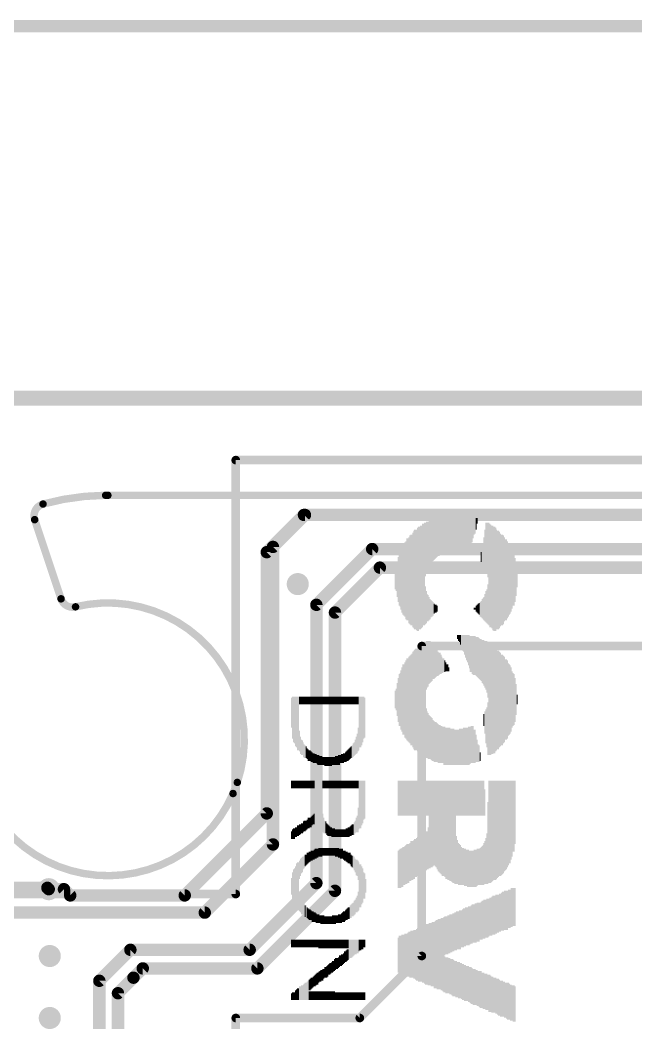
# Model space of a CAD drawing. Extents: x -5 to 103, y -6 to 58.
# Drawn here: x 3.2 to 15.82, y 34.19 to 54.74 of the extents above; entities that cross this region are included whole.
import ezdxf

# ---------------------------------------------------------------- set-up
doc = ezdxf.new("R2010")
doc.units = 0
for name, color, linetype in [('1', 12, 'CONTINUOUS'), ('16', 132, 'CONTINUOUS'), ('18', 110, 'CONTINUOUS'), ('20', 31, 'CONTINUOUS'), ('21', 40, 'CONTINUOUS')]:
    doc.layers.add(name, color=color, linetype=linetype)

# ---------------------------------------------------------------- blocks, each defined once
blk = doc.blocks.new('RECT')
blk.add_solid([(-0.5, -0.5), (0.5, -0.5), (-0.5, 0.5), (0.5, 0.5)])
blk = doc.blocks.new('ROUNDV')
at = {"const_width": 0.5}
blk.add_lwpolyline([(0, -0.25, 1), (0, 0.25, 1), (0, -0.25)], format="xyb", dxfattribs=at)

msp = doc.modelspace()

# ---------------------------------------------------------------- linework, layer by layer
at = {"layer": '1'}
for points, const_width in [([(102.87, 54.61), (-5.08, 54.61)], 0.254), ([(7.62, 36.83), (7.62, 45.72)], 0.1778), ([(7.62, 45.72), (82.55, 45.72)], 0.1778), ([(9.0368, 44.5968), (8.382, 43.942)], 0.254), ([(80.4545, 44.5968), (9.0368, 44.5968)], 0.254), ([(8.382, 43.942), (8.382, 37.846)], 0.254), ([(9.271, 42.7553), (10.414, 43.8983)], 0.254), ([(79.5457, 43.8983), (10.414, 43.8983)], 0.254), ([(9.652, 42.5975), (10.5718, 43.5173)], 0.254), ([(71.628, 43.5173), (10.5718, 43.5173)], 0.254), ([(9.271, 37.0532), (9.271, 42.7553)], 0.254), ([(9.652, 36.8954), (9.652, 42.5975)], 0.254), ([(77.47, 41.91), (11.43, 41.91)], 0.1778), ([(11.43, 41.91), (11.43, 35.56)], 0.1778), ([(8.382, 37.846), (6.985, 36.449)], 0.254), ([(2.4925, 36.957), (3.7612, 36.957)], 0.254), ([(3.7612, 36.957), (3.789, 36.9292)], 0.254), ([(7.9048, 35.687), (9.271, 37.0532)], 0.254), ([(8.0626, 35.306), (9.652, 36.8954)], 0.254), ([(-1.27, 36.83), (7.62, 36.83)], 0.1778), ([(6.985, 36.449), (2.286, 36.449)], 0.254), ([(4.826, 35.052), (5.461, 35.687)], 0.254), ([(5.461, 35.687), (7.9048, 35.687)], 0.254), ([(11.43, 35.56), (10.16, 34.29)], 0.1778), ([(5.5245, 35.1155), (5.715, 35.306)], 0.254), ([(5.715, 35.306), (8.0626, 35.306)], 0.254), ([(4.826, 30.353), (4.826, 35.052)], 0.254), ([(5.207, 34.798), (5.5245, 35.1155)], 0.254), ([(5.207, 30.1952), (5.207, 34.798)], 0.254), ([(10.16, 34.29), (7.62, 34.29)], 0.1778), ([(7.62, 34.29), (7.62, 12.7)], 0.1778)]:
    msp.add_lwpolyline(points, dxfattribs=dict(at, const_width=const_width))
for points, const_width in [([(7.6645, 45.72, 1), (7.5755, 45.72)], 0.0889), ([(7.62, 45.7644, 1), (7.62, 45.6756)], 0.0889), ([(9.0368, 44.6603, 1), (9.0368, 44.5333)], 0.127), ([(9.0817, 44.5519, 1), (8.9919, 44.6417)], 0.127), ([(8.4455, 43.942, 1), (8.3185, 43.942)], 0.127), ([(8.3371, 43.9869, 1), (8.4269, 43.8971)], 0.127), ([(10.414, 43.9618, 1), (10.414, 43.8348)], 0.127), ([(10.4589, 43.8534, 1), (10.3691, 43.9432)], 0.127), ([(10.5718, 43.5808, 1), (10.5718, 43.4538)], 0.127), ([(10.6167, 43.4724, 1), (10.5269, 43.5622)], 0.127), ([(9.3345, 42.7553, 1), (9.2075, 42.7553)], 0.127), ([(9.2261, 42.8002, 1), (9.3159, 42.7104)], 0.127), ([(9.7155, 42.5975, 1), (9.5885, 42.5975)], 0.127), ([(9.6071, 42.6424, 1), (9.6969, 42.5526)], 0.127), ([(11.43, 41.9545, 1), (11.43, 41.8656)], 0.0889), ([(11.4744, 41.91, 1), (11.3856, 41.91)], 0.0889), ([(8.3185, 37.846, 1), (8.4455, 37.846)], 0.127), ([(8.4269, 37.8011, 1), (8.3371, 37.8909)], 0.127), ([(3.8061, 37.0019, 1), (3.7163, 36.9121)], 0.127), ([(3.7441, 36.8843, 1), (3.8339, 36.9741)], 0.127), ([(3.7612, 36.8935, 1), (3.7612, 37.0205)], 0.127), ([(9.2075, 37.0532, 1), (9.3345, 37.0532)], 0.127), ([(9.3159, 37.0083, 1), (9.2261, 37.0981)], 0.127), ([(9.6969, 36.8505, 1), (9.6071, 36.9403)], 0.127), ([(7.5755, 36.83, 1), (7.6645, 36.83)], 0.0889), ([(7.62, 36.7856, 1), (7.62, 36.8744)], 0.0889), ([(9.5885, 36.8954, 1), (9.7155, 36.8954)], 0.127), ([(6.9401, 36.4939, 1), (7.0299, 36.4041)], 0.127), ([(6.985, 36.3855, 1), (6.985, 36.5125)], 0.127), ([(5.461, 35.7505, 1), (5.461, 35.6235)], 0.127), ([(5.5059, 35.6421, 1), (5.4161, 35.7319)], 0.127), ([(7.8599, 35.7319, 1), (7.9497, 35.6421)], 0.127), ([(7.9048, 35.6235, 1), (7.9048, 35.7505)], 0.127), ([(11.3856, 35.56, 1), (11.4744, 35.56)], 0.0889), ([(11.4614, 35.5286, 1), (11.3986, 35.5914)], 0.0889), ([(5.715, 35.3695, 1), (5.715, 35.2425)], 0.127), ([(5.7599, 35.2611, 1), (5.6701, 35.3509)], 0.127), ([(8.0177, 35.3509, 1), (8.1075, 35.2611)], 0.127), ([(8.0626, 35.2425, 1), (8.0626, 35.3695)], 0.127), ([(4.8895, 35.052, 1), (4.7625, 35.052)], 0.127), ([(4.7811, 35.0969, 1), (4.8709, 35.0071)], 0.127), ([(5.4796, 35.1604, 1), (5.5694, 35.0706)], 0.127), ([(5.5694, 35.0706, 1), (5.4796, 35.1604)], 0.127), ([(5.2705, 34.798, 1), (5.1435, 34.798)], 0.127), ([(5.1621, 34.8429, 1), (5.2519, 34.7531)], 0.127), ([(7.6645, 34.29, 1), (7.5755, 34.29)], 0.0889), ([(7.62, 34.3344, 1), (7.62, 34.2456)], 0.0889), ([(10.1286, 34.3214, 1), (10.1914, 34.2586)], 0.0889), ([(10.16, 34.2456, 1), (10.16, 34.3344)], 0.0889)]:
    msp.add_lwpolyline(points, format="xyb", dxfattribs=dict(at, const_width=const_width))
at = {"layer": '16'}
for points, const_width in [([(100.33, 46.99), (-1.27, 46.99)], 0.3048), ([(8.255, 43.8348), (9.017, 44.5968)], 0.254), ([(9.017, 44.5968), (23.8562, 44.5968)], 0.254), ([(8.255, 38.481), (8.255, 43.8348)], 0.254), ([(6.575, 36.801), (8.255, 38.481)], 0.254), ([(3.789, 36.9292), (4.1005, 36.9292)], 0.254), ([(4.1005, 36.9292), (4.2287, 36.801)], 0.254), ([(4.2287, 36.801), (6.575, 36.801)], 0.254)]:
    msp.add_lwpolyline(points, dxfattribs=dict(at, const_width=const_width))
at = {"layer": '16', "const_width": 0.127}
for points in [[(9.017, 44.6603, 1), (9.017, 44.5333)], [(9.0619, 44.5519, 1), (8.9721, 44.6417)], [(8.3185, 43.8348, 1), (8.1915, 43.8348)], [(8.2101, 43.8797, 1), (8.2999, 43.7899)], [(8.1915, 38.481, 1), (8.3185, 38.481)], [(8.2999, 38.4361, 1), (8.2101, 38.5259)], [(3.789, 36.9927, 1), (3.789, 36.8657)], [(4.1454, 36.9741, 1), (4.0556, 36.8843)], [(4.1005, 36.8657, 1), (4.1005, 36.9927)], [(4.2287, 36.8645, 1), (4.2287, 36.7375)], [(4.1838, 36.7561, 1), (4.2736, 36.8459)], [(6.5301, 36.8459, 1), (6.6199, 36.7561)], [(6.575, 36.7375, 1), (6.575, 36.8645)]]:
    msp.add_lwpolyline(points, format="xyb", dxfattribs=at)
at = {"layer": '20'}
for points, const_width in [([(4.9544, 44.9998, 0.065), (3.6717, 44.8203)], 0.1524), ([(4.9542, 45.0379, 1), (4.9546, 44.9617)], 0.0762), ([(4.9547, 44.9617, 1), (4.9541, 45.0379)], 0.0762), ([(5, 45.0381, 1), (5, 44.9619)], 0.0762), ([(5.0002, 44.9619, 1), (4.9998, 45.0381)], 0.0762), ([(3.6717, 44.8203, 0.4297), (3.5009, 44.5003)], 0.1524), ([(3.6616, 44.857, 1), (3.6818, 44.7836)], 0.0762), ([(3.6818, 44.7836, 1), (3.6616, 44.857)], 0.0762), ([(3.537, 44.5123, 1), (3.4648, 44.4883)], 0.0762), ([(3.4648, 44.4883, 1), (3.537, 44.5123)], 0.0762), ([(4.0412, 42.8782, 0.3903), (4.3377, 42.7144)], 0.1524), ([(4.0773, 42.8902, 1), (4.0051, 42.8662)], 0.0762), ([(4.0051, 42.8662, 1), (4.0773, 42.8902)], 0.0762), ([(7.6509, 39.1169, 0.5898), (4.3377, 42.7144)], 0.1524), ([(4.3287, 42.7514, 1), (4.3467, 42.6774)], 0.0762), ([(4.3467, 42.6774, 1), (4.3287, 42.7514)], 0.0762), ([(2.2856, 40.6623, 0.9187), (7.5639, 38.8892)], 0.1524), ([(7.6148, 39.1289, 1), (7.687, 39.1049)], 0.0762), ([(7.6865, 39.1033, 1), (7.6153, 39.1305)], 0.0762), ([(7.5283, 38.9028, 1), (7.5995, 38.8756)], 0.0762), ([(7.5989, 38.8741, 1), (7.5289, 38.9043)], 0.0762)]:
    msp.add_lwpolyline(points, format="xyb", dxfattribs=dict(at, const_width=const_width))
at = {"layer": '20', "const_width": 0.1524}
for points in [[(4.9544, 44.9998), (5, 45)], [(5, 45), (95, 45)], [(4.0412, 42.8782), (3.5009, 44.5003)], [(7.5639, 38.8892), (7.6509, 39.1169)]]:
    msp.add_lwpolyline(points, dxfattribs=at)

# ---------------------------------------------------------------- block references
at = {"layer": '18', "xscale": 0.4524, "yscale": 0.4524}
for p in [(8.89, 43.18), (8.89, 43.18), (3.789, 36.9292), (3.789, 36.9292), (3.81, 35.56), (3.81, 35.56), (3.81, 34.29), (3.81, 34.29)]:
    msp.add_blockref('ROUNDV', p, dxfattribs=at)
at = {"layer": '21', "yscale": 0.02, "rotation": 270}
for p, xscale in [((11.924, 44.206), 0.78), ((11.944, 44.216), 0.76), ((11.964, 44.216), 0.76), ((11.984, 44.216), 0.76), ((12.004, 44.226), 0.74), ((12.024, 44.226), 0.74), ((12.044, 44.226), 0.74), ((12.064, 44.226), 0.74), ((12.084, 44.226), 0.74), ((12.104, 44.226), 0.74), ((12.124, 44.226), 0.74), ((12.144, 44.226), 0.74), ((12.164, 44.226), 0.74), ((12.184, 44.226), 0.74), ((12.204, 44.226), 0.74), ((12.224, 44.226), 0.74), ((12.244, 44.226), 0.74), ((12.264, 44.226), 0.74), ((12.284, 44.226), 0.74), ((12.304, 44.226), 0.74), ((12.324, 44.226), 0.74), ((12.344, 44.216), 0.76), ((12.364, 44.206), 0.78), ((11.444, 43.356), 2.12), ((11.464, 43.376), 2.08), ((11.484, 43.386), 2.1), ((11.504, 43.886), 1.1), ((11.524, 43.936), 1.04), ((11.544, 43.966), 0.98), ((11.564, 43.986), 0.94), ((11.584, 44.026), 0.94), ((11.604, 44.046), 0.9), ((11.624, 44.056), 0.88), ((11.644, 44.076), 0.88), ((11.664, 44.086), 0.86), ((11.684, 44.096), 0.84), ((11.704, 44.116), 0.84), ((11.724, 44.126), 0.82), ((11.744, 44.136), 0.8), ((11.764, 44.146), 0.78), ((11.784, 44.156), 0.8), ((11.804, 44.166), 0.78), ((11.824, 44.186), 0.78), ((11.844, 44.186), 0.78), ((11.864, 44.186), 0.78), ((11.884, 44.196), 0.76), ((11.904, 44.196), 0.76), ((12.384, 44.196), 0.76), ((12.404, 44.206), 0.74), ((12.424, 44.246), 0.66), ((12.444, 44.256), 0.64), ((12.464, 44.306), 0.54), ((12.484, 44.336), 0.44), ((12.504, 44.376), 0.36), ((12.524, 44.376), 0.32), ((12.544, 44.416), 0.24), ((12.564, 44.476), 0.12), ((12.744, 43.946), 0.98), ((12.764, 43.926), 1.02), ((12.784, 43.876), 1.12), ((12.804, 43.386), 2.1), ((12.824, 43.356), 2.12), ((12.844, 43.346), 2.1), ((11.204, 43.266), 1.86), ((11.224, 43.266), 1.86), ((11.244, 43.266), 1.94), ((11.264, 43.276), 2), ((11.284, 43.276), 2.04), ((11.304, 43.276), 2.04), ((11.324, 43.266), 2.06), ((11.344, 43.276), 2.12), ((11.364, 43.286), 2.14), ((11.384, 43.306), 2.1), ((11.404, 43.316), 2.12), ((11.424, 43.326), 2.1), ((12.724, 43.896), 0.8), ((12.864, 43.326), 2.1), ((12.884, 43.306), 2.14), ((12.904, 43.286), 2.14), ((12.924, 43.286), 2.14), ((12.944, 43.276), 2.12), ((12.964, 43.276), 2.04), ((12.984, 43.266), 2.02), ((13.004, 43.266), 2.02), ((13.024, 43.266), 1.98), ((13.044, 43.266), 1.9), ((13.064, 43.266), 1.86), ((13.084, 43.266), 1.86), ((11.044, 43.266), 1.42), ((11.064, 43.266), 1.46), ((11.084, 43.276), 1.52), ((11.104, 43.256), 1.6), ((11.124, 43.276), 1.68), ((11.144, 43.276), 1.68), ((11.164, 43.256), 1.76), ((11.184, 43.266), 1.82), ((12.684, 43.806), 0.42), ((12.704, 43.846), 0.58), ((13.104, 43.266), 1.82), ((13.124, 43.276), 1.72), ((13.144, 43.266), 1.66), ((13.164, 43.266), 1.66), ((13.184, 43.266), 1.58), ((13.204, 43.266), 1.5), ((13.224, 43.266), 1.42), ((13.244, 43.276), 1.4), ((10.964, 43.266), 1.06), ((10.984, 43.276), 1.12), ((11.004, 43.266), 1.22), ((11.024, 43.266), 1.34), ((12.644, 43.736), 0.2), ((12.664, 43.786), 0.34), ((13.264, 43.266), 1.3), ((13.284, 43.266), 1.18), ((13.304, 43.266), 1.06), ((13.324, 43.266), 1.06), ((10.924, 43.276), 0.72), ((10.944, 43.276), 0.92), ((13.344, 43.266), 0.9), ((13.364, 43.266), 0.66), ((10.884, 43.266), 0.38), ((10.904, 43.276), 0.48), ((13.384, 43.266), 0.3), ((12.784, 42.766), 0.82), ((11.504, 42.746), 0.78), ((11.524, 42.706), 0.66), ((11.544, 42.696), 0.56), ((11.564, 42.686), 0.54), ((12.724, 42.696), 0.56), ((12.744, 42.716), 0.64), ((12.764, 42.726), 0.7), ((11.584, 42.676), 0.48), ((11.604, 42.666), 0.42), ((11.624, 42.676), 0.36), ((11.644, 42.676), 0.32), ((11.664, 42.676), 0.28), ((11.684, 42.676), 0.2), ((11.704, 42.676), 0.16), ((11.724, 42.676), 0.16), ((12.564, 42.676), 0.16), ((12.584, 42.676), 0.2), ((12.604, 42.676), 0.24), ((12.624, 42.666), 0.3), ((12.644, 42.666), 0.34), ((12.664, 42.676), 0.4), ((12.684, 42.676), 0.44), ((12.704, 42.676), 0.48), ((11.744, 42.676), 0.12), ((12.504, 42.676), 0.04), ((12.524, 42.676), 0.04), ((12.544, 42.676), 0.12), ((12.164, 42.096), 0.08), ((12.184, 42.076), 0.12), ((12.204, 42.066), 0.14), ((12.224, 42.036), 0.2), ((12.244, 42.006), 0.26), ((12.264, 41.976), 0.32), ((12.284, 41.966), 0.34), ((12.304, 41.936), 0.4), ((12.324, 41.906), 0.46), ((12.344, 41.876), 0.52), ((12.364, 41.856), 0.56), ((12.384, 41.826), 0.62), ((12.404, 41.796), 0.68), ((11.404, 40.816), 2.24), ((11.424, 40.816), 2.28), ((11.444, 40.816), 2.28), ((11.464, 40.806), 2.3), ((11.484, 40.806), 2.34), ((11.504, 41.446), 1.06), ((11.544, 41.536), 0.96), ((11.564, 41.546), 0.94), ((11.584, 41.576), 0.88), ((11.604, 41.586), 0.86), ((11.624, 41.576), 0.8), ((11.644, 41.586), 0.78), ((11.664, 41.596), 0.72), ((12.424, 41.746), 0.74), ((12.444, 41.746), 0.74), ((12.464, 41.726), 0.78), ((12.484, 41.716), 0.8), ((12.504, 41.716), 0.8), ((12.524, 41.716), 0.8), ((12.544, 41.696), 0.8), ((12.564, 41.686), 0.82), ((12.584, 41.676), 0.84), ((12.604, 41.656), 0.84), ((12.624, 41.636), 0.84), ((12.644, 41.626), 0.86), ((12.664, 41.596), 0.88), ((12.684, 41.586), 0.9), ((12.704, 41.566), 0.94), ((12.724, 41.536), 0.96), ((12.764, 41.486), 1.06), ((12.784, 41.416), 1.12), ((12.804, 40.826), 2.3), ((12.824, 40.816), 2.28), ((12.844, 40.816), 2.28), ((12.864, 40.816), 2.24), ((12.884, 40.816), 2.24), ((11.184, 40.816), 1.8), ((11.204, 40.806), 1.86), ((11.224, 40.816), 1.88), ((11.244, 40.816), 1.96), ((11.264, 40.806), 2.02), ((11.284, 40.806), 2.06), ((11.304, 40.816), 2.08), ((11.324, 40.816), 2.08), ((11.344, 40.816), 2.12), ((11.364, 40.806), 2.18), ((11.384, 40.816), 2.2), ((11.684, 41.576), 0.68), ((11.704, 41.576), 0.64), ((11.724, 41.576), 0.6), ((11.744, 41.576), 0.56), ((11.764, 41.546), 0.5), ((11.784, 41.546), 0.46), ((11.804, 41.556), 0.44), ((11.824, 41.536), 0.4), ((12.904, 40.806), 2.18), ((12.924, 40.806), 2.18), ((12.944, 40.816), 2.12), ((12.964, 40.816), 2.08), ((12.984, 40.806), 2.02), ((13.004, 40.806), 2.02), ((13.024, 40.816), 1.96), ((13.044, 40.816), 1.92), ((13.064, 40.806), 1.86), ((13.084, 40.806), 1.86), ((13.104, 40.816), 1.8), ((11.044, 40.816), 1.44), ((11.064, 40.816), 1.44), ((11.084, 40.806), 1.54), ((11.104, 40.816), 1.6), ((11.124, 40.816), 1.68), ((11.144, 40.806), 1.7), ((11.164, 40.816), 1.76), ((11.844, 41.526), 0.34), ((11.864, 41.506), 0.3), ((11.884, 41.516), 0.28), ((11.904, 41.496), 0.24), ((11.924, 41.486), 0.18), ((11.944, 41.466), 0.14), ((11.964, 41.466), 0.14), ((13.124, 40.816), 1.76), ((13.144, 40.816), 1.64), ((13.164, 40.816), 1.64), ((13.184, 40.816), 1.6), ((13.204, 40.816), 1.48), ((13.224, 40.816), 1.44), ((13.244, 40.816), 1.4), ((10.964, 40.806), 1.06), ((10.984, 40.816), 1.08), ((11.004, 40.806), 1.22), ((11.024, 40.816), 1.32), ((11.984, 41.436), 0.08), ((13.264, 40.816), 1.32), ((13.284, 40.816), 1.16), ((13.304, 40.816), 1.08), ((13.324, 40.816), 1.04), ((10.924, 40.816), 0.68), ((10.944, 40.806), 0.9), ((13.344, 40.806), 0.9), ((13.364, 40.816), 0.64), ((10.884, 40.816), 0.36), ((10.904, 40.816), 0.44), ((13.384, 40.816), 0.2), ((8.764, 40.546), 0.62), ((8.784, 40.446), 0.86), ((8.804, 40.406), 0.94), ((8.824, 40.396), 0.96), ((8.844, 40.366), 1.02), ((8.864, 40.356), 1.04), ((8.884, 40.326), 1.1), ((8.904, 40.326), 1.1), ((8.924, 40.796), 0.16), ((8.944, 40.796), 0.16), ((8.964, 40.796), 0.16), ((8.984, 40.796), 0.16), ((9.004, 40.796), 0.16), ((9.024, 40.796), 0.16), ((9.044, 40.796), 0.16), ((9.064, 40.796), 0.16), ((9.084, 40.796), 0.16), ((9.104, 40.796), 0.16), ((9.124, 40.796), 0.16), ((9.144, 40.796), 0.16), ((9.164, 40.796), 0.16), ((9.184, 40.796), 0.16), ((9.204, 40.796), 0.16), ((9.224, 40.796), 0.16), ((9.244, 40.796), 0.16), ((9.264, 40.796), 0.16), ((9.284, 40.796), 0.16), ((9.304, 40.796), 0.16), ((9.324, 40.796), 0.16), ((9.344, 40.796), 0.16), ((9.364, 40.796), 0.16), ((9.384, 40.796), 0.16), ((9.404, 40.796), 0.16), ((9.424, 40.796), 0.16), ((9.444, 40.796), 0.16), ((9.464, 40.796), 0.16), ((9.484, 40.796), 0.16), ((9.504, 40.796), 0.16), ((9.524, 40.796), 0.16), ((9.544, 40.796), 0.16), ((9.564, 40.796), 0.16), ((9.584, 40.796), 0.16), ((9.604, 40.796), 0.16), ((9.624, 40.796), 0.16), ((9.644, 40.796), 0.16), ((9.664, 40.796), 0.16), ((9.684, 40.796), 0.16), ((9.704, 40.796), 0.16), ((9.724, 40.796), 0.16), ((9.744, 40.796), 0.16), ((9.764, 40.796), 0.16), ((9.784, 40.796), 0.16), ((9.804, 40.796), 0.16), ((9.824, 40.796), 0.16), ((9.844, 40.796), 0.16), ((9.864, 40.796), 0.16), ((9.884, 40.796), 0.16), ((9.904, 40.796), 0.16), ((9.924, 40.796), 0.16), ((9.944, 40.796), 0.16), ((9.964, 40.796), 0.16), ((9.984, 40.796), 0.16), ((10.004, 40.796), 0.16), ((10.024, 40.796), 0.16), ((10.044, 40.796), 0.16), ((10.064, 40.796), 0.16), ((10.084, 40.796), 0.16), ((10.104, 40.796), 0.16), ((10.124, 40.796), 0.16), ((10.144, 40.326), 1.1), ((10.164, 40.356), 1.04), ((10.184, 40.356), 1.04), ((10.224, 40.406), 0.94), ((10.244, 40.446), 0.86), ((10.264, 40.446), 0.82), ((11.504, 40.166), 1.06), ((12.784, 40.216), 1.08), ((11.524, 40.126), 1.02), ((11.544, 40.096), 0.96), ((11.564, 40.066), 0.94), ((11.584, 40.046), 0.9), ((12.704, 40.396), 0.24), ((12.724, 40.346), 0.46), ((12.744, 40.266), 0.7), ((12.764, 40.246), 0.82), ((11.604, 40.036), 0.88), ((11.624, 40.016), 0.88), ((11.644, 39.996), 0.88), ((11.664, 39.976), 0.84), ((11.684, 39.956), 0.84), ((11.704, 39.946), 0.82), ((11.724, 39.946), 0.82), ((11.744, 39.936), 0.8), ((11.764, 39.916), 0.8), ((11.784, 39.906), 0.78), ((11.804, 39.906), 0.78), ((11.824, 39.896), 0.76), ((11.844, 39.896), 0.76), ((12.444, 39.896), 0.76), ((12.464, 39.896), 0.76), ((12.484, 39.896), 0.76), ((8.924, 39.966), 0.42), ((10.104, 39.916), 0.4), ((10.124, 39.996), 0.48), ((11.864, 39.886), 0.74), ((11.884, 39.866), 0.78), ((11.904, 39.866), 0.78), ((11.924, 39.856), 0.76), ((11.944, 39.856), 0.76), ((11.964, 39.856), 0.76), ((11.984, 39.856), 0.76), ((12.004, 39.856), 0.76), ((12.024, 39.846), 0.74), ((12.044, 39.846), 0.74), ((12.064, 39.846), 0.74), ((12.084, 39.846), 0.74), ((12.104, 39.836), 0.72), ((12.124, 39.836), 0.72), ((12.144, 39.836), 0.72), ((12.164, 39.836), 0.72), ((12.184, 39.836), 0.72), ((12.204, 39.846), 0.74), ((12.224, 39.846), 0.74), ((12.244, 39.846), 0.74), ((12.264, 39.846), 0.74), ((12.284, 39.856), 0.76), ((12.304, 39.856), 0.76), ((12.324, 39.856), 0.76), ((12.344, 39.856), 0.76), ((12.364, 39.856), 0.76), ((12.384, 39.866), 0.78), ((12.404, 39.866), 0.78), ((12.424, 39.876), 0.76), ((12.504, 39.856), 0.68), ((12.524, 39.856), 0.68), ((12.544, 39.816), 0.56), ((8.944, 39.876), 0.36), ((8.964, 39.836), 0.32), ((8.984, 39.826), 0.3), ((9.004, 39.786), 0.3), ((9.024, 39.756), 0.28), ((9.044, 39.746), 0.26), ((10.004, 39.746), 0.26), ((10.024, 39.776), 0.28), ((10.044, 39.796), 0.28), ((10.064, 39.836), 0.32), ((10.084, 39.876), 0.36), ((12.564, 39.766), 0.46), ((12.584, 39.716), 0.36), ((12.604, 39.706), 0.34), ((9.064, 39.736), 0.24), ((9.084, 39.706), 0.22), ((9.104, 39.676), 0.24), ((9.124, 39.666), 0.22), ((9.144, 39.666), 0.22), ((9.164, 39.646), 0.22), ((9.184, 39.636), 0.2), ((9.204, 39.616), 0.2), ((9.224, 39.616), 0.2), ((9.244, 39.606), 0.18), ((9.264, 39.606), 0.18), ((9.284, 39.586), 0.18), ((9.304, 39.576), 0.2), ((9.324, 39.576), 0.2), ((9.724, 39.576), 0.2), ((9.744, 39.576), 0.2), ((9.764, 39.596), 0.16), ((9.784, 39.606), 0.18), ((9.804, 39.606), 0.18), ((9.824, 39.616), 0.2), ((9.844, 39.626), 0.18), ((9.864, 39.636), 0.2), ((9.884, 39.646), 0.22), ((9.904, 39.666), 0.22), ((9.924, 39.676), 0.24), ((9.944, 39.696), 0.24), ((9.964, 39.716), 0.24), ((9.984, 39.736), 0.24), ((12.624, 39.646), 0.18), ((9.344, 39.566), 0.18), ((9.364, 39.566), 0.18), ((9.384, 39.566), 0.18), ((9.404, 39.556), 0.16), ((9.424, 39.556), 0.16), ((9.444, 39.546), 0.18), ((9.464, 39.546), 0.18), ((9.484, 39.546), 0.18), ((9.504, 39.546), 0.18), ((9.524, 39.546), 0.18), ((9.544, 39.546), 0.18), ((9.564, 39.546), 0.18), ((9.584, 39.546), 0.18), ((9.604, 39.556), 0.16), ((9.624, 39.556), 0.16), ((9.644, 39.556), 0.16), ((9.664, 39.566), 0.18), ((9.684, 39.566), 0.18), ((9.704, 39.566), 0.18), ((8.764, 39.076), 0.16), ((8.784, 39.076), 0.16), ((8.804, 39.076), 0.16), ((8.824, 39.076), 0.16), ((8.844, 39.076), 0.16), ((8.864, 39.076), 0.16), ((8.884, 39.076), 0.16), ((8.904, 39.076), 0.16), ((8.924, 39.076), 0.16), ((8.944, 39.076), 0.16), ((8.964, 39.076), 0.16), ((8.984, 39.076), 0.16), ((9.004, 39.076), 0.16), ((9.024, 39.076), 0.16), ((9.044, 39.076), 0.16), ((9.064, 39.076), 0.16), ((9.084, 39.076), 0.16), ((9.104, 39.076), 0.16), ((9.124, 39.076), 0.16), ((9.144, 39.076), 0.16), ((9.164, 39.076), 0.16), ((9.184, 39.076), 0.16), ((9.204, 39.076), 0.16), ((9.224, 39.076), 0.16), ((9.244, 38.706), 0.9), ((9.264, 38.716), 0.88), ((9.284, 38.716), 0.88), ((9.304, 38.706), 0.9), ((9.324, 38.676), 0.96), ((9.344, 38.666), 0.98), ((9.364, 38.646), 1.02), ((9.384, 38.646), 1.02), ((9.404, 39.076), 0.16), ((9.424, 39.076), 0.16), ((9.444, 39.076), 0.16), ((9.464, 39.076), 0.16), ((9.484, 39.076), 0.16), ((9.504, 39.076), 0.16), ((9.524, 39.076), 0.16), ((9.544, 39.076), 0.16), ((9.564, 39.076), 0.16), ((9.584, 39.076), 0.16), ((9.604, 39.076), 0.16), ((9.624, 39.076), 0.16), ((9.644, 39.076), 0.16), ((9.664, 39.076), 0.16), ((9.684, 39.076), 0.16), ((9.704, 39.076), 0.16), ((9.724, 39.076), 0.16), ((9.744, 39.076), 0.16), ((9.764, 39.076), 0.16), ((9.784, 39.076), 0.16), ((9.804, 39.076), 0.16), ((9.824, 39.076), 0.16), ((9.844, 39.076), 0.16), ((9.864, 39.076), 0.16), ((9.884, 39.076), 0.16), ((9.904, 39.076), 0.16), ((9.924, 39.076), 0.16), ((9.944, 39.076), 0.16), ((9.964, 39.076), 0.16), ((9.984, 39.076), 0.16), ((10.004, 39.076), 0.16), ((10.024, 39.076), 0.16), ((10.044, 39.076), 0.16), ((10.064, 39.076), 0.16), ((10.084, 39.076), 0.16), ((10.104, 39.076), 0.16), ((10.124, 39.076), 0.16), ((10.164, 38.666), 0.98), ((10.184, 38.666), 0.98), ((10.204, 38.696), 0.92), ((10.224, 38.716), 0.88), ((10.244, 38.756), 0.8), ((10.264, 38.766), 0.78), ((10.944, 38.796), 0.72), ((10.964, 38.796), 0.72), ((10.984, 38.796), 0.72), ((11.004, 38.796), 0.72), ((11.024, 38.796), 0.72), ((11.044, 38.796), 0.72), ((11.064, 38.796), 0.72), ((11.084, 38.796), 0.72), ((11.104, 38.796), 0.72), ((11.124, 38.796), 0.72), ((11.144, 38.796), 0.72), ((11.164, 38.796), 0.72), ((11.184, 38.796), 0.72), ((11.204, 38.796), 0.72), ((11.224, 38.796), 0.72), ((11.244, 38.796), 0.72), ((11.264, 38.796), 0.72), ((11.284, 38.796), 0.72), ((11.304, 38.796), 0.72), ((11.324, 38.796), 0.72), ((11.344, 38.796), 0.72), ((11.364, 38.796), 0.72), ((11.384, 38.796), 0.72), ((11.404, 38.796), 0.72), ((11.424, 38.796), 0.72), ((11.444, 38.796), 0.72), ((11.464, 38.796), 0.72), ((11.484, 38.796), 0.72), ((11.504, 38.796), 0.72), ((11.524, 38.796), 0.72), ((11.544, 38.796), 0.72), ((11.564, 38.796), 0.72), ((11.584, 38.256), 1.8), ((11.604, 38.256), 1.8), ((11.624, 38.266), 1.78), ((11.644, 38.266), 1.78), ((11.664, 38.276), 1.76), ((11.684, 38.286), 1.74), ((11.704, 38.276), 1.76), ((11.724, 38.266), 1.78), ((11.744, 38.246), 1.82), ((11.764, 38.226), 1.86), ((11.784, 38.216), 1.88), ((11.804, 38.206), 1.9), ((11.824, 38.196), 1.92), ((11.844, 38.176), 1.96), ((11.864, 38.176), 1.96), ((11.884, 38.176), 1.96), ((11.904, 38.166), 1.98), ((11.924, 38.146), 2.02), ((11.944, 38.146), 2.02), ((11.964, 38.136), 2.04), ((11.984, 38.136), 2.04), ((12.004, 38.126), 2.06), ((12.024, 38.126), 2.06), ((12.044, 38.116), 2.08), ((12.064, 38.106), 2.1), ((12.084, 38.106), 2.1), ((12.104, 38.096), 2.12), ((12.124, 38.096), 2.12), ((12.144, 38.796), 0.72), ((12.164, 38.796), 0.72), ((12.184, 38.796), 0.72), ((12.204, 38.796), 0.72), ((12.224, 38.796), 0.72), ((12.244, 38.796), 0.72), ((12.264, 38.796), 0.72), ((12.284, 38.796), 0.72), ((12.304, 38.796), 0.72), ((12.324, 38.796), 0.72), ((12.344, 38.796), 0.72), ((12.364, 38.796), 0.72), ((12.384, 38.796), 0.72), ((12.404, 38.796), 0.72), ((12.424, 38.796), 0.72), ((12.444, 38.796), 0.72), ((12.464, 38.796), 0.72), ((12.484, 38.796), 0.72), ((12.504, 38.796), 0.72), ((12.524, 38.796), 0.72), ((12.544, 38.796), 0.72), ((12.564, 38.796), 0.72), ((12.584, 38.796), 0.72), ((12.604, 38.796), 0.72), ((12.624, 38.796), 0.72), ((12.644, 38.796), 0.72), ((12.664, 38.796), 0.72), ((12.684, 38.796), 0.72), ((12.704, 38.796), 0.72), ((12.804, 38.106), 2.1), ((12.824, 38.106), 2.1), ((12.844, 38.106), 2.1), ((12.864, 38.116), 2.08), ((12.884, 38.126), 2.06), ((12.904, 38.136), 2.04), ((12.924, 38.136), 2.04), ((12.944, 38.136), 2.04), ((12.964, 38.146), 2.02), ((12.984, 38.156), 2), ((13.004, 38.166), 1.98), ((13.024, 38.176), 1.96), ((13.044, 38.176), 1.96), ((13.064, 38.186), 1.94), ((13.084, 38.196), 1.92), ((13.104, 38.206), 1.9), ((13.124, 38.226), 1.86), ((13.144, 38.236), 1.84), ((13.164, 38.246), 1.82), ((13.184, 38.266), 1.78), ((13.204, 38.286), 1.74), ((13.224, 38.306), 1.7), ((13.244, 38.306), 1.7), ((13.264, 38.346), 1.62), ((13.284, 38.376), 1.56), ((13.304, 38.426), 1.46), ((13.324, 38.426), 1.46), ((13.344, 38.506), 1.3), ((12.724, 38.706), 0.54), ((12.784, 37.876), 1.68), ((9.184, 38.336), 0.2), ((9.204, 38.356), 0.2), ((9.224, 38.366), 0.22), ((9.404, 38.286), 0.38), ((10.104, 38.266), 0.34), ((10.124, 38.346), 0.5), ((8.884, 38.126), 0.22), ((8.904, 38.126), 0.22), ((8.924, 38.146), 0.22), ((8.944, 38.156), 0.2), ((8.964, 38.176), 0.2), ((8.984, 38.176), 0.2), ((9.004, 38.206), 0.22), ((9.024, 38.226), 0.22), ((9.044, 38.226), 0.22), ((9.064, 38.236), 0.2), ((9.084, 38.256), 0.2), ((9.104, 38.286), 0.22), ((9.124, 38.286), 0.22), ((9.144, 38.296), 0.2), ((9.164, 38.306), 0.22), ((9.424, 38.236), 0.32), ((9.444, 38.206), 0.26), ((9.464, 38.196), 0.24), ((9.484, 38.156), 0.24), ((9.504, 38.136), 0.24), ((9.524, 38.126), 0.22), ((9.984, 38.126), 0.22), ((10.004, 38.146), 0.22), ((10.024, 38.146), 0.22), ((10.044, 38.166), 0.26), ((10.064, 38.206), 0.26), ((10.084, 38.246), 0.3), ((8.764, 38.036), 0.16), ((8.784, 38.056), 0.2), ((8.804, 38.066), 0.22), ((8.824, 38.066), 0.22), ((8.844, 38.096), 0.2), ((8.864, 38.096), 0.2), ((9.544, 38.116), 0.2), ((9.564, 38.106), 0.18), ((9.584, 38.096), 0.2), ((9.604, 38.086), 0.18), ((9.624, 38.086), 0.18), ((9.644, 38.086), 0.18), ((9.664, 38.076), 0.16), ((9.684, 38.076), 0.16), ((9.704, 38.076), 0.16), ((9.724, 38.076), 0.16), ((9.744, 38.076), 0.16), ((9.764, 38.076), 0.16), ((9.784, 38.076), 0.16), ((9.804, 38.076), 0.16), ((9.824, 38.076), 0.16), ((9.844, 38.076), 0.16), ((9.864, 38.076), 0.16), ((9.884, 38.086), 0.18), ((9.904, 38.086), 0.18), ((9.924, 38.096), 0.2), ((9.944, 38.096), 0.2), ((9.964, 38.116), 0.2), ((11.364, 37.616), 0.8), ((11.384, 37.616), 0.8), ((11.404, 37.626), 0.82), ((11.424, 37.646), 0.78), ((11.444, 37.666), 0.82), ((11.464, 37.676), 0.8), ((11.484, 37.686), 0.82), ((11.504, 37.696), 0.8), ((11.524, 37.716), 0.8), ((11.544, 37.726), 0.78), ((11.564, 37.766), 0.86), ((12.144, 37.526), 0.98), ((12.764, 37.556), 1.04), ((11.084, 37.416), 0.8), ((11.104, 37.436), 0.8), ((11.124, 37.446), 0.82), ((11.144, 37.456), 0.8), ((11.164, 37.456), 0.8), ((11.184, 37.486), 0.78), ((11.204, 37.506), 0.82), ((11.224, 37.516), 0.8), ((11.244, 37.516), 0.8), ((11.264, 37.536), 0.8), ((11.284, 37.546), 0.82), ((11.304, 37.566), 0.78), ((11.324, 37.576), 0.8), ((11.344, 37.596), 0.8), ((12.164, 37.486), 0.9), ((12.184, 37.446), 0.86), ((12.204, 37.436), 0.84), ((12.224, 37.426), 0.82), ((12.664, 37.416), 0.8), ((12.684, 37.426), 0.82), ((12.704, 37.446), 0.86), ((12.724, 37.476), 0.88), ((12.744, 37.506), 0.94), ((9.024, 37.486), 0.26), ((9.044, 37.516), 0.24), ((9.064, 37.526), 0.22), ((9.084, 37.556), 0.24), ((9.104, 37.566), 0.22), ((9.124, 37.586), 0.22), ((9.144, 37.596), 0.2), ((9.164, 37.616), 0.2), ((9.184, 37.616), 0.2), ((9.204, 37.626), 0.18), ((9.224, 37.636), 0.2), ((9.244, 37.656), 0.2), ((9.264, 37.656), 0.2), ((9.284, 37.666), 0.18), ((9.304, 37.666), 0.18), ((9.324, 37.686), 0.18), ((9.344, 37.686), 0.18), ((9.364, 37.686), 0.18), ((9.384, 37.686), 0.18), ((9.404, 37.696), 0.16), ((9.424, 37.696), 0.16), ((9.444, 37.696), 0.16), ((9.464, 37.696), 0.16), ((9.484, 37.696), 0.16), ((9.504, 37.696), 0.16), ((9.524, 37.696), 0.16), ((9.544, 37.696), 0.16), ((9.564, 37.696), 0.16), ((9.584, 37.696), 0.16), ((9.604, 37.696), 0.16), ((9.624, 37.696), 0.16), ((9.644, 37.696), 0.16), ((9.664, 37.686), 0.18), ((9.684, 37.686), 0.18), ((9.704, 37.686), 0.18), ((9.724, 37.676), 0.2), ((9.744, 37.666), 0.18), ((9.764, 37.656), 0.2), ((9.784, 37.656), 0.2), ((9.804, 37.656), 0.2), ((9.824, 37.626), 0.18), ((9.844, 37.616), 0.2), ((9.864, 37.616), 0.2), ((9.884, 37.596), 0.2), ((9.904, 37.586), 0.22), ((9.924, 37.566), 0.22), ((9.944, 37.566), 0.22), ((9.964, 37.556), 0.24), ((9.984, 37.516), 0.24), ((10.004, 37.496), 0.24), ((10.024, 37.486), 0.26), ((10.944, 37.336), 0.76), ((10.964, 37.346), 0.78), ((10.984, 37.356), 0.8), ((11.004, 37.356), 0.8), ((11.024, 37.376), 0.8), ((11.044, 37.386), 0.82), ((11.064, 37.406), 0.78), ((12.244, 37.406), 0.78), ((12.264, 37.396), 0.76), ((12.284, 37.396), 0.76), ((12.304, 37.376), 0.76), ((12.324, 37.376), 0.76), ((12.344, 37.366), 0.74), ((12.364, 37.356), 0.76), ((12.384, 37.356), 0.76), ((12.404, 37.346), 0.74), ((12.424, 37.346), 0.74), ((12.444, 37.346), 0.74), ((12.464, 37.346), 0.74), ((12.484, 37.346), 0.74), ((12.504, 37.356), 0.76), ((12.524, 37.356), 0.76), ((12.544, 37.356), 0.76), ((12.564, 37.376), 0.76), ((12.584, 37.386), 0.74), ((12.604, 37.386), 0.74), ((12.624, 37.396), 0.76), ((12.644, 37.406), 0.78), ((8.864, 37.006), 0.9), ((8.884, 36.996), 0.96), ((8.904, 36.986), 0.98), ((8.924, 37.326), 0.38), ((8.944, 37.376), 0.36), ((8.964, 37.416), 0.32), ((8.984, 37.436), 0.32), ((9.004, 37.466), 0.26), ((10.044, 37.456), 0.28), ((10.064, 37.416), 0.28), ((10.084, 37.376), 0.32), ((10.104, 37.366), 0.34), ((10.124, 37.316), 0.4), ((10.144, 36.986), 0.98), ((10.164, 36.996), 0.88), ((10.184, 36.996), 0.88), ((8.784, 36.996), 0.56), ((8.804, 36.996), 0.68), ((8.824, 37.006), 0.7), ((8.844, 37.006), 0.78), ((10.204, 37.006), 0.78), ((10.224, 37.006), 0.7), ((10.244, 37.006), 0.54), ((10.264, 36.996), 0.52), ((8.764, 36.986), 0.34), ((10.284, 36.996), 0.28), ((8.924, 36.656), 0.36), ((10.104, 36.626), 0.34), ((10.124, 36.676), 0.4), ((12.884, 36.396), 0.8), ((12.904, 36.396), 0.8), ((12.924, 36.396), 0.8), ((12.944, 36.416), 0.8), ((12.964, 36.416), 0.8), ((12.984, 36.426), 0.78), ((13.004, 36.426), 0.78), ((13.024, 36.446), 0.78), ((13.044, 36.446), 0.78), ((13.064, 36.466), 0.78), ((13.084, 36.476), 0.8), ((13.104, 36.476), 0.8), ((13.124, 36.496), 0.8), ((13.144, 36.496), 0.8), ((13.164, 36.496), 0.8), ((13.184, 36.496), 0.8), ((13.204, 36.526), 0.78), ((13.224, 36.526), 0.78), ((13.244, 36.526), 0.78), ((13.264, 36.556), 0.8), ((13.284, 36.556), 0.8), ((13.304, 36.566), 0.78), ((13.324, 36.566), 0.78), ((13.344, 36.566), 0.78), ((8.944, 36.616), 0.32), ((8.964, 36.576), 0.32), ((8.984, 36.566), 0.3), ((9.004, 36.526), 0.26), ((9.024, 36.506), 0.26), ((9.044, 36.476), 0.24), ((9.064, 36.466), 0.26), ((9.964, 36.466), 0.26), ((9.984, 36.476), 0.28), ((10.004, 36.506), 0.26), ((10.024, 36.516), 0.28), ((10.044, 36.546), 0.3), ((10.064, 36.566), 0.3), ((10.084, 36.606), 0.3), ((12.444, 36.206), 0.78), ((12.464, 36.216), 0.8), ((12.484, 36.226), 0.78), ((12.504, 36.226), 0.78), ((12.524, 36.236), 0.8), ((12.544, 36.236), 0.8), ((12.564, 36.256), 0.8), ((12.584, 36.256), 0.8), ((12.604, 36.256), 0.8), ((12.624, 36.276), 0.76), ((12.644, 36.286), 0.78), ((12.664, 36.296), 0.8), ((12.684, 36.306), 0.78), ((12.704, 36.316), 0.8), ((12.724, 36.316), 0.8), ((12.744, 36.326), 0.78), ((12.764, 36.336), 0.8), ((12.784, 36.336), 0.8), ((12.804, 36.346), 0.78), ((12.824, 36.366), 0.78), ((12.844, 36.366), 0.78), ((12.864, 36.376), 0.8), ((9.084, 36.446), 0.22), ((9.104, 36.426), 0.22), ((9.124, 36.406), 0.22), ((9.144, 36.406), 0.22), ((9.164, 36.396), 0.2), ((9.184, 36.366), 0.22), ((9.204, 36.366), 0.22), ((9.224, 36.356), 0.2), ((9.244, 36.356), 0.2), ((9.264, 36.336), 0.2), ((9.284, 36.326), 0.18), ((9.304, 36.326), 0.18), ((9.324, 36.326), 0.18), ((9.344, 36.316), 0.16), ((9.364, 36.306), 0.18), ((9.384, 36.306), 0.18), ((9.404, 36.306), 0.18), ((9.424, 36.306), 0.18), ((9.444, 36.296), 0.16), ((9.464, 36.296), 0.16), ((9.484, 36.296), 0.16), ((9.504, 36.296), 0.16), ((9.524, 36.296), 0.16), ((9.544, 36.296), 0.16), ((9.564, 36.296), 0.16), ((9.584, 36.296), 0.16), ((9.604, 36.306), 0.18), ((9.624, 36.306), 0.18), ((9.644, 36.306), 0.18), ((9.664, 36.306), 0.18), ((9.684, 36.316), 0.16), ((9.704, 36.316), 0.16), ((9.724, 36.326), 0.18), ((9.744, 36.326), 0.18), ((9.764, 36.326), 0.18), ((9.784, 36.336), 0.2), ((9.804, 36.356), 0.2), ((9.824, 36.366), 0.22), ((9.844, 36.366), 0.22), ((9.864, 36.386), 0.22), ((9.884, 36.406), 0.22), ((9.904, 36.416), 0.24), ((9.924, 36.436), 0.24), ((9.944, 36.436), 0.24), ((11.904, 35.976), 0.8), ((11.924, 35.986), 0.78), ((11.944, 35.986), 0.78), ((11.964, 35.996), 0.8), ((11.984, 36.006), 0.78), ((12.004, 36.016), 0.8), ((12.024, 36.026), 0.78), ((12.044, 36.026), 0.78), ((12.064, 36.046), 0.78), ((12.084, 36.046), 0.78), ((12.104, 36.066), 0.78), ((12.124, 36.066), 0.78), ((12.144, 36.076), 0.8), ((12.164, 36.086), 0.78), ((12.184, 36.086), 0.78), ((12.204, 36.096), 0.8), ((12.224, 36.096), 0.8), ((12.244, 36.116), 0.76), ((12.264, 36.126), 0.78), ((12.284, 36.136), 0.8), ((12.304, 36.146), 0.78), ((12.324, 36.156), 0.8), ((12.344, 36.166), 0.78), ((12.364, 36.166), 0.78), ((12.384, 36.176), 0.8), ((12.404, 36.176), 0.8), ((12.424, 36.186), 0.78), ((11.444, 35.596), 1.16), ((11.464, 35.596), 1.16), ((11.484, 35.586), 1.18), ((11.504, 35.586), 1.22), ((11.524, 35.596), 1.24), ((11.544, 35.596), 1.24), ((11.564, 35.586), 1.26), ((11.584, 35.596), 1.28), ((11.604, 35.596), 1.28), ((11.624, 35.586), 1.3), ((11.644, 35.596), 1.32), ((11.664, 35.596), 1.32), ((11.684, 35.576), 1.36), ((11.704, 35.586), 1.38), ((11.724, 35.596), 1.4), ((11.744, 35.586), 1.42), ((11.764, 35.596), 1.44), ((11.784, 35.596), 1.44), ((11.804, 35.596), 1.44), ((11.824, 35.596), 1.48), ((11.844, 35.596), 1.48), ((11.864, 35.586), 1.5), ((11.884, 35.586), 1.54), ((10.964, 35.596), 0.76), ((10.984, 35.596), 0.76), ((11.004, 35.586), 0.78), ((11.024, 35.596), 0.8), ((11.044, 35.596), 0.8), ((11.064, 35.586), 0.82), ((11.084, 35.596), 0.84), ((11.104, 35.596), 0.84), ((11.124, 35.586), 0.86), ((11.144, 35.586), 0.9), ((11.164, 35.596), 0.92), ((11.184, 35.586), 0.94), ((11.204, 35.596), 0.96), ((11.224, 35.596), 0.96), ((11.244, 35.596), 0.96), ((11.304, 35.586), 1.02), ((11.324, 35.586), 1.06), ((11.344, 35.596), 1.08), ((11.364, 35.586), 1.1), ((11.384, 35.586), 1.1), ((11.404, 35.596), 1.12), ((11.424, 35.596), 1.12), ((8.764, 35.816), 0.16), ((8.784, 35.816), 0.16), ((8.804, 35.816), 0.16), ((8.824, 35.816), 0.16), ((8.844, 35.816), 0.16), ((8.864, 35.816), 0.16), ((8.884, 35.816), 0.16), ((8.904, 35.816), 0.16), ((8.924, 35.816), 0.16), ((8.944, 35.816), 0.16), ((8.964, 35.816), 0.16), ((8.984, 35.816), 0.16), ((9.004, 35.816), 0.16), ((9.024, 35.816), 0.16), ((9.044, 35.816), 0.16), ((9.064, 35.816), 0.16), ((9.084, 35.816), 0.16), ((9.104, 35.816), 0.16), ((9.124, 35.816), 0.16), ((9.144, 35.816), 0.16), ((9.164, 35.816), 0.16), ((9.184, 35.816), 0.16), ((9.204, 35.816), 0.16), ((9.224, 35.816), 0.16), ((9.244, 35.816), 0.16), ((9.264, 35.816), 0.16), ((9.284, 35.816), 0.16), ((9.304, 35.816), 0.16), ((9.324, 35.806), 0.18), ((9.344, 35.806), 0.18), ((9.364, 35.806), 0.18), ((9.384, 35.806), 0.18), ((9.404, 35.806), 0.18), ((9.424, 35.806), 0.18), ((9.444, 35.806), 0.18), ((9.464, 35.806), 0.18), ((9.484, 35.806), 0.18), ((9.504, 35.806), 0.18), ((9.524, 35.806), 0.18), ((9.544, 35.806), 0.18), ((9.564, 35.806), 0.18), ((9.584, 35.806), 0.18), ((9.604, 35.806), 0.18), ((9.624, 35.806), 0.18), ((9.644, 35.806), 0.18), ((9.664, 35.806), 0.18), ((9.684, 35.806), 0.18), ((9.704, 35.806), 0.18), ((9.724, 35.806), 0.18), ((9.744, 35.806), 0.18), ((9.764, 35.806), 0.18), ((9.784, 35.806), 0.18), ((9.804, 35.806), 0.18), ((9.824, 35.806), 0.18), ((9.844, 35.806), 0.18), ((9.864, 35.806), 0.18), ((9.884, 35.806), 0.18), ((9.904, 35.806), 0.18), ((9.924, 35.806), 0.18), ((9.944, 35.696), 0.4), ((9.964, 35.706), 0.38), ((9.984, 35.706), 0.38), ((10.004, 35.716), 0.36), ((10.024, 35.726), 0.34), ((10.044, 35.736), 0.32), ((10.064, 35.746), 0.3), ((10.084, 35.746), 0.3), ((10.104, 35.756), 0.28), ((10.124, 35.756), 0.28), ((10.144, 35.776), 0.24), ((10.164, 35.786), 0.22), ((10.184, 35.786), 0.22), ((10.204, 35.796), 0.2), ((10.224, 35.796), 0.2), ((10.244, 35.816), 0.16), ((10.264, 35.816), 0.16), ((10.944, 35.576), 0.72), ((9.744, 35.456), 0.24), ((9.764, 35.466), 0.22), ((9.784, 35.476), 0.24), ((9.804, 35.486), 0.22), ((9.824, 35.506), 0.22), ((9.844, 35.536), 0.24), ((9.864, 35.546), 0.22), ((9.884, 35.556), 0.24), ((9.904, 35.576), 0.24), ((9.924, 35.586), 0.22), ((11.904, 35.186), 0.74), ((9.484, 35.236), 0.24), ((9.504, 35.256), 0.24), ((9.524, 35.286), 0.22), ((9.544, 35.296), 0.24), ((9.564, 35.306), 0.22), ((9.584, 35.326), 0.22), ((9.604, 35.336), 0.24), ((9.624, 35.346), 0.22), ((9.644, 35.376), 0.24), ((9.664, 35.396), 0.24), ((9.684, 35.406), 0.22), ((9.704, 35.406), 0.22), ((9.724, 35.426), 0.22), ((11.924, 35.166), 0.74), ((11.944, 35.166), 0.74), ((11.964, 35.166), 0.74), ((11.984, 35.156), 0.72), ((12.004, 35.146), 0.74), ((12.024, 35.136), 0.72), ((12.044, 35.126), 0.74), ((12.064, 35.116), 0.76), ((12.084, 35.106), 0.74), ((12.104, 35.096), 0.72), ((12.124, 35.086), 0.74), ((12.144, 35.086), 0.74), ((12.164, 35.076), 0.72), ((12.184, 35.066), 0.74), ((12.204, 35.066), 0.74), ((12.224, 35.056), 0.72), ((12.244, 35.046), 0.74), ((12.264, 35.026), 0.74), ((12.284, 35.026), 0.74), ((12.304, 35.006), 0.74), ((12.324, 35.006), 0.74), ((12.344, 34.996), 0.72), ((12.364, 34.996), 0.72), ((12.384, 34.986), 0.74), ((9.224, 35.046), 0.22), ((9.244, 35.056), 0.24), ((9.264, 35.076), 0.24), ((9.284, 35.096), 0.24), ((9.304, 35.096), 0.24), ((9.324, 35.126), 0.22), ((9.344, 35.146), 0.22), ((9.364, 35.156), 0.24), ((9.384, 35.166), 0.22), ((9.404, 35.176), 0.24), ((9.424, 35.196), 0.2), ((9.444, 35.226), 0.22), ((9.464, 35.226), 0.22), ((12.404, 34.976), 0.72), ((12.424, 34.966), 0.74), ((12.444, 34.956), 0.76), ((12.464, 34.946), 0.74), ((12.484, 34.926), 0.74), ((12.504, 34.926), 0.74), ((12.524, 34.926), 0.74), ((12.544, 34.916), 0.72), ((12.564, 34.906), 0.74), ((12.584, 34.896), 0.72), ((12.604, 34.886), 0.74), ((12.624, 34.876), 0.76), ((12.644, 34.876), 0.76), ((12.664, 34.856), 0.72), ((12.684, 34.846), 0.74), ((12.704, 34.846), 0.74), ((12.724, 34.836), 0.72), ((12.744, 34.826), 0.74), ((12.764, 34.826), 0.74), ((12.784, 34.816), 0.72), ((12.804, 34.796), 0.76), ((12.824, 34.796), 0.76), ((12.844, 34.786), 0.74), ((8.924, 34.796), 0.28), ((8.944, 34.796), 0.28), ((8.964, 34.806), 0.3), ((8.984, 34.806), 0.3), ((9.004, 34.816), 0.32), ((9.024, 34.826), 0.34), ((9.044, 34.836), 0.36), ((9.064, 34.836), 0.36), ((9.084, 34.846), 0.38), ((9.104, 34.856), 0.4), ((9.124, 34.966), 0.22), ((9.144, 34.976), 0.24), ((9.164, 34.996), 0.24), ((9.184, 35.006), 0.22), ((9.204, 35.026), 0.22), ((12.864, 34.766), 0.74), ((12.884, 34.766), 0.74), ((12.904, 34.756), 0.72), ((12.924, 34.756), 0.72), ((12.944, 34.746), 0.74), ((12.964, 34.736), 0.72), ((12.984, 34.726), 0.74), ((13.004, 34.716), 0.76), ((13.024, 34.706), 0.74), ((13.044, 34.686), 0.74), ((13.064, 34.686), 0.74), ((13.084, 34.686), 0.74), ((13.104, 34.676), 0.72), ((13.124, 34.666), 0.74), ((13.144, 34.656), 0.72), ((13.164, 34.646), 0.74), ((13.184, 34.636), 0.76), ((13.204, 34.636), 0.76), ((13.224, 34.626), 0.74), ((13.244, 34.606), 0.74), ((13.264, 34.606), 0.74), ((13.284, 34.596), 0.72), ((13.304, 34.586), 0.74), ((13.324, 34.586), 0.74), ((13.344, 34.576), 0.72), ((8.764, 34.726), 0.14), ((8.784, 34.736), 0.16), ((8.804, 34.736), 0.16), ((8.824, 34.736), 0.16), ((8.844, 34.756), 0.2), ((8.864, 34.766), 0.22), ((8.884, 34.776), 0.24), ((8.904, 34.776), 0.24), ((9.124, 34.746), 0.18), ((9.144, 34.746), 0.18), ((9.164, 34.746), 0.18), ((9.184, 34.746), 0.18), ((9.204, 34.746), 0.18), ((9.224, 34.746), 0.18), ((9.244, 34.746), 0.18), ((9.264, 34.746), 0.18), ((9.284, 34.746), 0.18), ((9.304, 34.746), 0.18), ((9.324, 34.746), 0.18), ((9.344, 34.746), 0.18), ((9.364, 34.746), 0.18), ((9.384, 34.746), 0.18), ((9.404, 34.746), 0.18), ((9.424, 34.746), 0.18), ((9.444, 34.746), 0.18), ((9.464, 34.746), 0.18), ((9.484, 34.746), 0.18), ((9.504, 34.746), 0.18), ((9.524, 34.746), 0.18), ((9.544, 34.746), 0.18), ((9.564, 34.746), 0.18), ((9.584, 34.746), 0.18), ((9.604, 34.746), 0.18), ((9.624, 34.746), 0.18), ((9.644, 34.746), 0.18), ((9.664, 34.736), 0.16), ((9.684, 34.736), 0.16), ((9.704, 34.736), 0.16), ((9.724, 34.736), 0.16), ((9.744, 34.736), 0.16), ((9.764, 34.736), 0.16), ((9.784, 34.736), 0.16), ((9.804, 34.736), 0.16), ((9.824, 34.736), 0.16), ((9.844, 34.736), 0.16), ((9.864, 34.736), 0.16), ((9.884, 34.736), 0.16), ((9.904, 34.736), 0.16), ((9.924, 34.736), 0.16), ((9.944, 34.736), 0.16), ((9.964, 34.736), 0.16), ((9.984, 34.736), 0.16), ((10.004, 34.736), 0.16), ((10.024, 34.736), 0.16), ((10.044, 34.736), 0.16), ((10.064, 34.736), 0.16), ((10.084, 34.736), 0.16), ((10.104, 34.736), 0.16), ((10.124, 34.736), 0.16), ((10.144, 34.736), 0.16), ((10.164, 34.736), 0.16), ((10.184, 34.736), 0.16), ((10.204, 34.736), 0.16), ((10.224, 34.736), 0.16), ((10.244, 34.736), 0.16), ((10.264, 34.736), 0.16)]:
    msp.add_blockref('RECT', p, dxfattribs=dict(at, xscale=xscale))
for p in [(11.524, 41.516), (12.744, 41.516), (10.204, 40.376), (10.144, 38.656), (11.264, 35.596), (11.284, 35.596)]:
    msp.add_blockref('RECT', p, dxfattribs=at)

doc.saveas('drawing.dxf')
